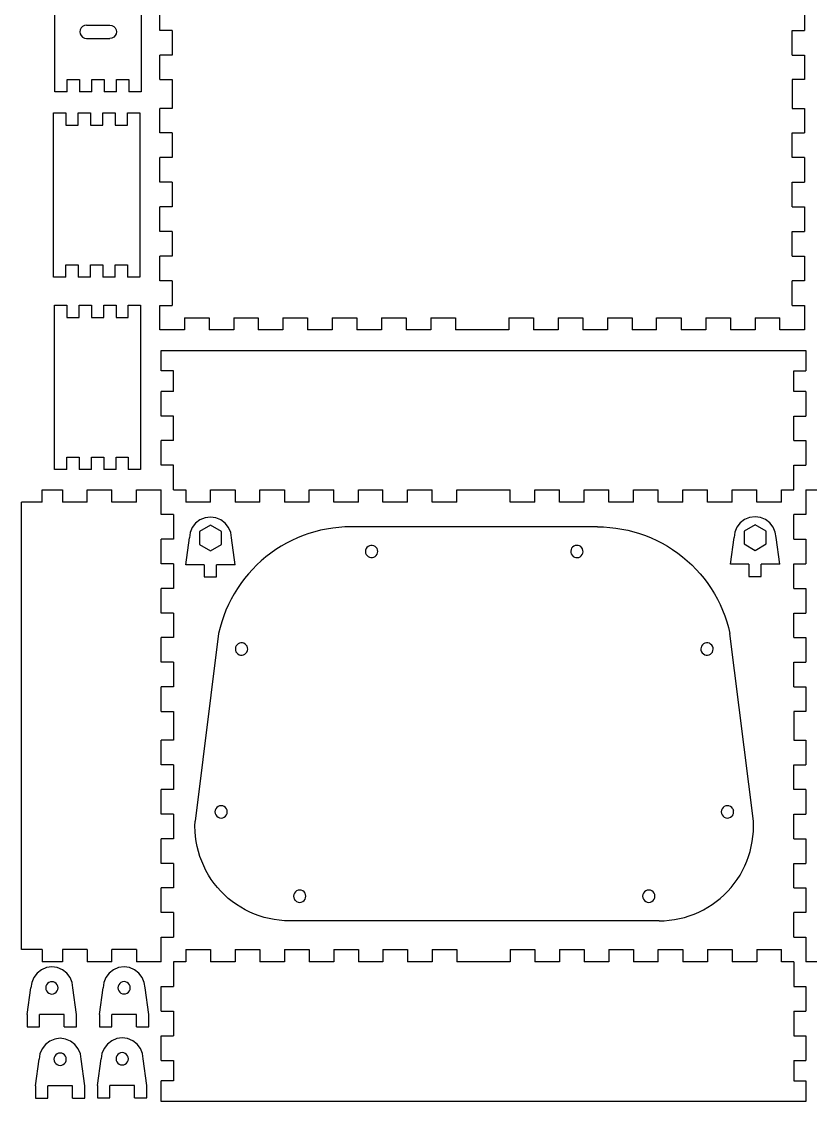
# Model space of a CAD drawing. Extents: x -205 to 205, y -255 to 210.
# Drawn here: x -205.3 to -13.2, y -254 to 9.1 of the extents above; entities that cross this region are included whole.
import ezdxf

# ---------------------------------------------------------------- set-up
doc = ezdxf.new("R2010")
doc.units = 0
doc.layers.get('0').update_dxf_attribs({"linetype": 'CONTINUOUS'})

msp = doc.modelspace()

# ---------------------------------------------------------------- linework, layer by layer
for p, q in [((-197.22, -7.98), (-197.22, 32.02)), ((-176.22, 32.02), (-176.22, -7.98)), ((-171.67, 6.96), (-171.67, 12.96)), ((-14.67, 12.96), (-14.67, 6.96)), ((-190.46, 7.92), (-190.82, 7.56)), ((-190.02, 8.14), (-190.46, 7.92)), ((-189.52, 8.22), (-190.02, 8.14)), ((-189.52, 8.22), (-183.82, 8.22)), ((-183.82, 8.22), (-183.33, 8.14)), ((-183.33, 8.14), (-182.88, 7.92)), ((-182.88, 7.92), (-182.53, 7.56)), ((-191.04, 7.12), (-191.12, 6.62)), ((-191.12, 6.62), (-191.04, 6.13)), ((-190.82, 7.56), (-191.04, 7.12)), ((-191.04, 6.13), (-190.82, 5.68)), ((-190.82, 5.68), (-190.46, 5.33)), ((-190.46, 5.33), (-190.02, 5.1)), ((-182.88, 5.33), (-183.33, 5.1)), ((-182.53, 5.68), (-182.88, 5.33)), ((-182.53, 7.56), (-182.3, 7.12)), ((-182.3, 6.13), (-182.53, 5.68)), ((-182.3, 7.12), (-182.22, 6.62)), ((-182.22, 6.62), (-182.3, 6.13)), ((-168.67, 6.96), (-171.67, 6.96)), ((-168.67, 6.96), (-168.67, 0.96)), ((-17.67, 6.96), (-14.67, 6.96)), ((-17.67, 0.96), (-17.67, 6.96)), ((-190.02, 5.1), (-189.52, 5.02)), ((-189.52, 5.02), (-183.82, 5.02)), ((-183.33, 5.1), (-183.82, 5.02)), ((-171.67, -5.04), (-171.67, 0.96)), ((-168.67, 0.96), (-171.67, 0.96)), ((-17.67, 0.96), (-14.67, 0.96)), ((-14.67, 0.96), (-14.67, -5.04)), ((-194.22, -4.98), (-191.22, -4.98)), ((-194.22, -7.98), (-194.22, -4.98)), ((-191.22, -4.98), (-191.22, -7.98)), ((-188.22, -4.98), (-185.22, -4.98)), ((-188.22, -7.98), (-188.22, -4.98)), ((-185.22, -4.98), (-185.22, -7.98)), ((-182.22, -4.98), (-179.22, -4.98)), ((-182.22, -7.98), (-182.22, -4.98)), ((-179.22, -4.98), (-179.22, -7.98)), ((-171.67, -5.04), (-168.67, -5.04)), ((-168.67, -5.04), (-168.67, -12.04)), ((-14.67, -5.04), (-17.67, -5.04)), ((-17.67, -5.04), (-17.67, -12.04)), ((-194.22, -7.98), (-197.22, -7.98)), ((-188.22, -7.98), (-191.22, -7.98)), ((-182.22, -7.98), (-185.22, -7.98)), ((-176.22, -7.98), (-179.22, -7.98)), ((-197.52, -53.15), (-197.52, -13.15)), ((-197.52, -13.15), (-194.52, -13.15)), ((-194.52, -13.15), (-194.52, -16.15)), ((-191.52, -13.15), (-188.52, -13.15)), ((-191.52, -16.15), (-191.52, -13.15)), ((-188.52, -13.15), (-188.52, -16.15)), ((-185.52, -13.15), (-182.52, -13.15)), ((-185.52, -16.15), (-185.52, -13.15)), ((-182.52, -13.15), (-182.52, -16.15)), ((-179.52, -16.15), (-179.52, -13.15)), ((-179.52, -13.15), (-176.52, -13.15)), ((-176.52, -13.15), (-176.52, -53.15)), ((-168.67, -12.04), (-171.67, -12.04)), ((-171.67, -18.04), (-171.67, -12.04)), ((-17.67, -12.04), (-14.67, -12.04)), ((-14.67, -12.04), (-14.67, -18.04)), ((-194.52, -16.15), (-191.52, -16.15)), ((-188.52, -16.15), (-185.52, -16.15)), ((-182.52, -16.15), (-179.52, -16.15)), ((-168.67, -18.04), (-171.67, -18.04)), ((-168.67, -18.04), (-168.67, -24.04)), ((-17.67, -24.04), (-17.67, -18.04)), ((-17.67, -18.04), (-14.67, -18.04)), ((-171.67, -30.04), (-171.67, -24.04)), ((-168.67, -24.04), (-171.67, -24.04)), ((-14.67, -24.04), (-17.67, -24.04)), ((-14.67, -24.04), (-14.67, -30.04)), ((-168.67, -30.04), (-171.67, -30.04)), ((-168.67, -30.04), (-168.67, -36.04)), ((-17.67, -30.04), (-14.67, -30.04)), ((-17.67, -36.04), (-17.67, -30.04)), ((-168.67, -36.04), (-171.67, -36.04)), ((-171.67, -42.04), (-171.67, -36.04)), ((-17.67, -36.04), (-14.67, -36.04)), ((-14.67, -36.04), (-14.67, -42.04)), ((-168.67, -42.04), (-171.67, -42.04)), ((-168.67, -42.04), (-168.67, -48.04)), ((-17.67, -48.04), (-17.67, -42.04)), ((-17.67, -42.04), (-14.67, -42.04)), ((-171.67, -54.04), (-171.67, -48.04)), ((-168.67, -48.04), (-171.67, -48.04)), ((-17.67, -48.04), (-14.67, -48.04)), ((-14.67, -48.04), (-14.67, -54.04)), ((-194.52, -53.15), (-194.52, -50.15)), ((-194.52, -50.15), (-191.52, -50.15)), ((-191.52, -50.15), (-191.52, -53.15)), ((-188.52, -53.15), (-188.52, -50.15)), ((-188.52, -50.15), (-185.52, -50.15)), ((-185.52, -50.15), (-185.52, -53.15)), ((-182.52, -50.15), (-179.52, -50.15)), ((-182.52, -53.15), (-182.52, -50.15)), ((-179.52, -50.15), (-179.52, -53.15)), ((-194.52, -53.15), (-197.52, -53.15)), ((-188.52, -53.15), (-191.52, -53.15)), ((-182.52, -53.15), (-185.52, -53.15)), ((-176.52, -53.15), (-179.52, -53.15)), ((-168.67, -54.04), (-171.67, -54.04)), ((-168.67, -54.04), (-168.67, -60.04)), ((-14.67, -54.04), (-17.67, -54.04)), ((-17.67, -60.04), (-17.67, -54.04)), ((-197.32, -100), (-197.32, -60)), ((-197.32, -60), (-194.32, -60)), ((-194.32, -60), (-194.32, -63)), ((-191.32, -60), (-188.32, -60)), ((-191.32, -63), (-191.32, -60)), ((-188.32, -60), (-188.32, -63)), ((-185.32, -60), (-182.32, -60)), ((-185.32, -63), (-185.32, -60)), ((-182.32, -60), (-182.32, -63)), ((-179.32, -63), (-179.32, -60)), ((-179.32, -60), (-176.32, -60)), ((-176.32, -60), (-176.32, -100)), ((-171.67, -60.04), (-168.67, -60.04)), ((-171.67, -66.04), (-171.67, -60.04)), ((-17.67, -60.04), (-14.67, -60.04)), ((-14.67, -60.04), (-14.67, -66.04)), ((-194.32, -63), (-191.32, -63)), ((-188.32, -63), (-185.32, -63)), ((-182.32, -63), (-179.32, -63)), ((-165.67, -63.04), (-165.67, -66.04)), ((-165.67, -63.04), (-159.67, -63.04)), ((-159.67, -63.04), (-159.67, -66.04)), ((-153.67, -63.04), (-153.67, -66.04)), ((-153.67, -63.04), (-147.67, -63.04)), ((-147.67, -63.04), (-147.67, -66.04)), ((-141.67, -63.04), (-141.67, -66.04)), ((-141.67, -63.04), (-135.67, -63.04)), ((-135.67, -63.04), (-135.67, -66.04)), ((-129.67, -63.04), (-123.67, -63.04)), ((-129.67, -63.04), (-129.67, -66.04)), ((-123.67, -63.04), (-123.67, -66.04)), ((-117.67, -63.04), (-117.67, -66.04)), ((-117.67, -63.04), (-111.67, -63.04)), ((-111.67, -63.04), (-111.67, -66.04)), ((-105.67, -63.04), (-105.67, -66.04)), ((-105.67, -63.04), (-99.67, -63.04)), ((-99.67, -63.04), (-99.67, -66.04)), ((-86.67, -63.04), (-80.67, -63.04)), ((-86.67, -63.04), (-86.67, -66.04)), ((-80.67, -63.04), (-80.67, -66.04)), ((-74.67, -63.04), (-68.67, -63.04)), ((-74.67, -63.04), (-74.67, -66.04)), ((-68.67, -63.04), (-68.67, -66.04)), ((-62.67, -63.04), (-56.67, -63.04)), ((-62.67, -63.04), (-62.67, -66.04)), ((-56.67, -63.04), (-56.67, -66.04)), ((-50.67, -66.04), (-50.67, -63.04)), ((-50.67, -63.04), (-44.67, -63.04)), ((-44.67, -63.04), (-44.67, -66.04)), ((-38.67, -63.04), (-38.67, -66.04)), ((-38.67, -63.04), (-32.67, -63.04)), ((-32.67, -63.04), (-32.67, -66.04)), ((-26.67, -63.04), (-20.67, -63.04)), ((-26.67, -63.04), (-26.67, -66.04)), ((-20.67, -66.04), (-20.67, -63.04)), ((-165.67, -66.04), (-171.67, -66.04)), ((-153.67, -66.04), (-159.67, -66.04)), ((-141.67, -66.04), (-147.67, -66.04)), ((-129.67, -66.04), (-135.67, -66.04)), ((-117.67, -66.04), (-123.67, -66.04)), ((-105.67, -66.04), (-111.67, -66.04)), ((-86.67, -66.04), (-99.67, -66.04)), ((-74.67, -66.04), (-80.67, -66.04)), ((-62.67, -66.04), (-68.67, -66.04)), ((-50.67, -66.04), (-56.67, -66.04)), ((-38.67, -66.04), (-44.67, -66.04)), ((-26.67, -66.04), (-32.67, -66.04)), ((-14.67, -66.04), (-20.67, -66.04)), ((-171.31, -76), (-171.31, -71)), ((-171.31, -71), (-14.31, -71)), ((-14.31, -71), (-14.31, -76)), ((-168.31, -76), (-171.31, -76)), ((-168.31, -81), (-168.31, -76)), ((-17.31, -76), (-14.31, -76)), ((-17.31, -81), (-17.31, -76)), ((-171.31, -87), (-171.31, -81)), ((-168.31, -81), (-171.31, -81)), ((-14.31, -81), (-17.31, -81)), ((-14.31, -81), (-14.31, -87)), ((-168.31, -87), (-171.31, -87)), ((-168.31, -93), (-168.31, -87)), ((-17.31, -87), (-14.31, -87)), ((-17.31, -93), (-17.31, -87)), ((-171.31, -99), (-171.31, -93)), ((-168.31, -93), (-171.31, -93)), ((-17.31, -93), (-14.31, -93)), ((-14.31, -93), (-14.31, -99)), ((-194.32, -100), (-194.32, -97)), ((-194.32, -97), (-191.32, -97)), ((-191.32, -97), (-191.32, -100)), ((-188.32, -100), (-188.32, -97)), ((-188.32, -97), (-185.32, -97)), ((-185.32, -97), (-185.32, -100)), ((-182.32, -97), (-179.32, -97)), ((-182.32, -100), (-182.32, -97)), ((-179.32, -97), (-179.32, -100)), ((-168.31, -99), (-171.31, -99)), ((-168.31, -105), (-168.31, -99)), ((-17.31, -99), (-14.31, -99)), ((-17.31, -105), (-17.31, -99)), ((-194.32, -100), (-197.32, -100)), ((-188.32, -100), (-191.32, -100)), ((-182.32, -100), (-185.32, -100)), ((-176.32, -100), (-179.32, -100)), ((-200.31, -105), (-195.31, -105)), ((-200.31, -108), (-200.31, -105)), ((-195.31, -105), (-195.31, -108)), ((-189.31, -105), (-183.31, -105)), ((-189.31, -108), (-189.31, -105)), ((-183.31, -108), (-183.31, -105)), ((-177.31, -108), (-177.31, -105)), ((-177.31, -105), (-171.31, -105)), ((-171.31, -111), (-171.31, -105)), ((-168.31, -105), (-165.31, -105)), ((-165.31, -105), (-165.31, -108)), ((-159.31, -105), (-153.31, -105)), ((-159.31, -108), (-159.31, -105)), ((-153.31, -105), (-153.31, -108)), ((-147.31, -105), (-141.31, -105)), ((-147.31, -108), (-147.31, -105)), ((-141.31, -105), (-141.31, -108)), ((-135.31, -105), (-129.31, -105)), ((-135.31, -108), (-135.31, -105)), ((-129.31, -108), (-129.31, -105)), ((-123.31, -108), (-123.31, -105)), ((-123.31, -105), (-117.31, -105)), ((-117.31, -108), (-117.31, -105)), ((-111.31, -108), (-111.31, -105)), ((-111.31, -105), (-105.31, -105)), ((-105.31, -108), (-105.31, -105)), ((-99.31, -105), (-86.31, -105)), ((-99.31, -108), (-99.31, -105)), ((-86.31, -108), (-86.31, -105)), ((-80.31, -108), (-80.31, -105)), ((-80.31, -105), (-74.31, -105)), ((-74.31, -108), (-74.31, -105)), ((-68.31, -105), (-62.31, -105)), ((-68.31, -108), (-68.31, -105)), ((-62.31, -108), (-62.31, -105)), ((-56.31, -108), (-56.31, -105)), ((-56.31, -105), (-50.31, -105)), ((-50.31, -108), (-50.31, -105)), ((-44.31, -105), (-38.31, -105)), ((-44.31, -108), (-44.31, -105)), ((-38.31, -108), (-38.31, -105)), ((-32.31, -105), (-26.31, -105)), ((-32.31, -108), (-32.31, -105)), ((-26.31, -108), (-26.31, -105)), ((-20.31, -105), (-17.31, -105)), ((-20.31, -108), (-20.31, -105)), ((-14.31, -105), (-14.31, -111)), ((-14.31, -105), (-8.31, -105)), ((-200.31, -108), (-205.31, -108)), ((-205.31, -217), (-205.31, -108)), ((-189.31, -108), (-195.31, -108)), ((-177.31, -108), (-183.31, -108)), ((-159.31, -108), (-165.31, -108)), ((-147.31, -108), (-153.31, -108)), ((-135.31, -108), (-141.31, -108)), ((-123.31, -108), (-129.31, -108)), ((-111.31, -108), (-117.31, -108)), ((-99.31, -108), (-105.31, -108)), ((-80.31, -108), (-86.31, -108)), ((-68.31, -108), (-74.31, -108)), ((-56.31, -108), (-62.31, -108)), ((-44.31, -108), (-50.31, -108)), ((-32.31, -108), (-38.31, -108)), ((-20.31, -108), (-26.31, -108)), ((-168.31, -111), (-171.31, -111)), ((-168.31, -111), (-168.31, -117)), ((-162.93, -113.11), (-163.74, -114.17)), ((-161.88, -112.3), (-162.93, -113.11)), ((-160.65, -111.79), (-161.88, -112.3)), ((-159.33, -111.62), (-160.65, -111.79)), ((-158.01, -111.79), (-159.33, -111.62)), ((-156.78, -112.3), (-158.01, -111.79)), ((-155.72, -113.11), (-156.78, -112.3)), ((-154.91, -114.17), (-155.72, -113.11)), ((-30.32, -113.02), (-31.13, -114.08)), ((-29.26, -112.21), (-30.32, -113.02)), ((-28.03, -111.7), (-29.26, -112.21)), ((-26.71, -111.53), (-28.03, -111.7)), ((-25.39, -111.7), (-26.71, -111.53)), ((-24.16, -112.21), (-25.39, -111.7)), ((-23.11, -113.02), (-24.16, -112.21)), ((-22.3, -114.08), (-23.11, -113.02)), ((-17.31, -117), (-17.31, -111)), ((-14.31, -111), (-17.31, -111)), ((-164.25, -115.4), (-164.43, -116.72)), ((-163.74, -114.17), (-164.25, -115.4)), ((-159.33, -113.62), (-162.01, -115.17)), ((-162.01, -115.17), (-162.01, -118.27)), ((-156.64, -115.17), (-159.33, -113.62)), ((-156.64, -118.27), (-156.64, -115.17)), ((-154.4, -115.4), (-154.91, -114.17)), ((-154.23, -116.72), (-154.4, -115.4)), ((-135.36, -115.65), (-136.77, -116.15)), ((-133.94, -115.22), (-135.36, -115.65)), ((-132.49, -114.85), (-133.94, -115.22)), ((-131.03, -114.55), (-132.49, -114.85)), ((-129.55, -114.31), (-131.03, -114.55)), ((-128.07, -114.14), (-129.55, -114.31)), ((-126.58, -114.04), (-128.07, -114.14)), ((-125.09, -114.01), (-126.58, -114.04)), ((-65.09, -114.01), (-125.09, -114.01)), ((-65.09, -114.01), (-63.59, -114.04)), ((-63.59, -114.04), (-62.1, -114.14)), ((-62.1, -114.14), (-60.62, -114.31)), ((-60.62, -114.31), (-59.15, -114.55)), ((-59.15, -114.55), (-57.68, -114.85)), ((-57.68, -114.85), (-56.24, -115.22)), ((-56.24, -115.22), (-54.81, -115.65)), ((-54.81, -115.65), (-53.4, -116.15)), ((-31.64, -115.31), (-31.81, -116.63)), ((-31.13, -114.08), (-31.64, -115.31)), ((-26.71, -113.53), (-29.4, -115.08)), ((-29.4, -115.08), (-29.4, -118.18)), ((-24.03, -115.08), (-26.71, -113.53)), ((-24.03, -118.18), (-24.03, -115.08)), ((-21.79, -115.31), (-22.3, -114.08)), ((-21.61, -116.63), (-21.79, -115.31)), ((-171.31, -123), (-171.31, -117)), ((-168.31, -117), (-171.31, -117)), ((-165.33, -123.22), (-164.43, -116.72)), ((-162.01, -118.27), (-159.33, -119.82)), ((-159.33, -119.82), (-156.64, -118.27)), ((-153.33, -123.22), (-154.23, -116.72)), ((-140.84, -118.01), (-142.14, -118.75)), ((-139.51, -117.33), (-140.84, -118.01)), ((-138.16, -116.71), (-139.51, -117.33)), ((-136.77, -116.15), (-138.16, -116.71)), ((-53.4, -116.15), (-52.02, -116.71)), ((-52.02, -116.71), (-50.66, -117.33)), ((-50.66, -117.33), (-49.33, -118.01)), ((-49.33, -118.01), (-48.04, -118.75)), ((-32.71, -123.13), (-31.81, -116.63)), ((-29.4, -118.18), (-26.71, -119.73)), ((-26.71, -119.73), (-24.03, -118.18)), ((-20.71, -123.13), (-21.61, -116.63)), ((-17.31, -117), (-14.31, -117)), ((-14.31, -117), (-14.31, -123)), ((-144.62, -120.41), (-145.8, -121.32)), ((-143.4, -119.55), (-144.62, -120.41)), ((-142.14, -118.75), (-143.4, -119.55)), ((-121.55, -119.66), (-121.59, -120.02)), ((-121.59, -120.02), (-121.54, -120.38)), ((-121.42, -119.32), (-121.55, -119.66)), ((-121.54, -120.38), (-121.41, -120.72)), ((-121.22, -119.02), (-121.42, -119.32)), ((-121.41, -120.72), (-121.2, -121.01)), ((-120.95, -118.78), (-121.22, -119.02)), ((-121.2, -121.01), (-120.93, -121.25)), ((-120.63, -118.61), (-120.95, -118.78)), ((-120.28, -118.52), (-120.63, -118.61)), ((-119.92, -118.52), (-120.28, -118.52)), ((-119.57, -118.6), (-119.92, -118.52)), ((-119.25, -118.77), (-119.57, -118.6)), ((-118.97, -119), (-119.25, -118.77)), ((-119.22, -121.23), (-118.95, -120.99)), ((-118.76, -119.3), (-118.97, -119)), ((-118.95, -120.99), (-118.75, -120.69)), ((-118.63, -119.64), (-118.76, -119.3)), ((-118.75, -120.69), (-118.63, -120.35)), ((-118.59, -119.99), (-118.63, -119.64)), ((-118.63, -120.35), (-118.59, -119.99)), ((-71.52, -119.56), (-71.58, -119.92)), ((-71.58, -119.92), (-71.56, -120.28)), ((-71.56, -120.28), (-71.45, -120.62)), ((-71.37, -119.23), (-71.52, -119.56)), ((-71.45, -120.62), (-71.27, -120.93)), ((-71.15, -118.95), (-71.37, -119.23)), ((-71.27, -120.93), (-71.01, -121.19)), ((-70.86, -118.72), (-71.15, -118.95)), ((-70.53, -118.58), (-70.86, -118.72)), ((-70.18, -118.51), (-70.53, -118.58)), ((-69.82, -118.53), (-70.18, -118.51)), ((-69.47, -118.64), (-69.82, -118.53)), ((-69.16, -118.83), (-69.47, -118.64)), ((-68.91, -119.08), (-69.16, -118.83)), ((-69.03, -121.07), (-68.8, -120.78)), ((-68.72, -119.39), (-68.91, -119.08)), ((-68.8, -120.78), (-68.65, -120.45)), ((-68.61, -119.74), (-68.72, -119.39)), ((-68.65, -120.45), (-68.59, -120.1)), ((-68.59, -120.1), (-68.61, -119.74)), ((-48.04, -118.75), (-46.78, -119.55)), ((-46.78, -119.55), (-45.55, -120.41)), ((-45.55, -120.41), (-44.37, -121.32)), ((-168.31, -123), (-171.31, -123)), ((-168.31, -123), (-168.31, -129)), ((-160.83, -123.22), (-165.33, -123.22)), ((-160.83, -123.22), (-160.83, -126.22)), ((-157.83, -126.22), (-157.83, -123.22)), ((-153.33, -123.22), (-157.83, -123.22)), ((-148.04, -123.3), (-149.09, -124.36)), ((-146.94, -122.28), (-148.04, -123.3)), ((-145.8, -121.32), (-146.94, -122.28)), ((-120.93, -121.25), (-120.6, -121.42)), ((-120.6, -121.42), (-120.25, -121.5)), ((-120.25, -121.5), (-119.89, -121.5)), ((-119.89, -121.5), (-119.54, -121.41)), ((-119.54, -121.41), (-119.22, -121.23)), ((-71.01, -121.19), (-70.7, -121.38)), ((-70.7, -121.38), (-70.36, -121.48)), ((-70.36, -121.48), (-70, -121.51)), ((-70, -121.51), (-69.64, -121.44)), ((-69.64, -121.44), (-69.31, -121.29)), ((-69.31, -121.29), (-69.03, -121.07)), ((-44.37, -121.32), (-43.23, -122.28)), ((-43.23, -122.28), (-42.13, -123.3)), ((-42.13, -123.3), (-41.08, -124.36)), ((-28.21, -123.13), (-32.71, -123.13)), ((-28.21, -123.13), (-28.21, -126.13)), ((-25.21, -126.13), (-25.21, -123.13)), ((-20.71, -123.13), (-25.21, -123.13)), ((-17.31, -129), (-17.31, -123)), ((-17.31, -123), (-14.31, -123)), ((-160.83, -126.22), (-157.83, -126.22)), ((-150.09, -125.47), (-151.04, -126.62)), ((-149.09, -124.36), (-150.09, -125.47)), ((-41.08, -124.36), (-40.08, -125.47)), ((-40.08, -125.47), (-39.14, -126.62)), ((-28.21, -126.13), (-25.21, -126.13)), ((-151.93, -127.82), (-152.77, -129.05)), ((-151.04, -126.62), (-151.93, -127.82)), ((-39.14, -126.62), (-38.24, -127.82)), ((-38.24, -127.82), (-37.4, -129.05)), ((-168.31, -129), (-171.31, -129)), ((-171.31, -135), (-171.31, -129)), ((-153.56, -130.32), (-154.28, -131.63)), ((-152.77, -129.05), (-153.56, -130.32)), ((-37.4, -129.05), (-36.62, -130.32)), ((-36.62, -130.32), (-35.89, -131.63)), ((-17.31, -129), (-14.31, -129)), ((-14.31, -129), (-14.31, -135)), ((-154.95, -132.96), (-155.55, -134.33)), ((-154.28, -131.63), (-154.95, -132.96)), ((-35.89, -131.63), (-35.22, -132.96)), ((-35.22, -132.96), (-34.62, -134.33)), ((-168.31, -135), (-171.31, -135)), ((-168.31, -135), (-168.31, -141)), ((-156.09, -135.72), (-156.57, -137.13)), ((-155.55, -134.33), (-156.09, -135.72)), ((-34.62, -134.33), (-34.08, -135.72)), ((-34.08, -135.72), (-33.6, -137.13)), ((-17.31, -141), (-17.31, -135)), ((-17.31, -135), (-14.31, -135)), ((-156.99, -138.57), (-157.34, -140.02)), ((-156.57, -137.13), (-156.99, -138.57)), ((-33.6, -137.13), (-33.18, -138.57)), ((-33.18, -138.57), (-32.83, -140.02)), ((-168.31, -141), (-171.31, -141)), ((-171.31, -147), (-171.31, -141)), ((-157.34, -140.02), (-163.05, -185.72)), ((-27.12, -185.72), (-32.83, -140.02)), ((-17.31, -141), (-14.31, -141)), ((-14.31, -141), (-14.31, -147)), ((-153.2, -143.36), (-153.26, -143.72)), ((-153.26, -143.72), (-153.23, -144.08)), ((-153.23, -144.08), (-153.11, -144.42)), ((-153.06, -143.03), (-153.2, -143.36)), ((-153.11, -144.42), (-152.91, -144.72)), ((-152.85, -142.74), (-153.06, -143.03)), ((-152.57, -142.51), (-152.85, -142.74)), ((-152.24, -142.35), (-152.57, -142.51)), ((-151.89, -142.27), (-152.24, -142.35)), ((-151.53, -142.28), (-151.89, -142.27)), ((-151.18, -142.38), (-151.53, -142.28)), ((-150.87, -142.56), (-151.18, -142.38)), ((-150.6, -142.81), (-150.87, -142.56)), ((-150.67, -144.8), (-150.45, -144.51)), ((-150.41, -143.11), (-150.6, -142.81)), ((-150.45, -144.51), (-150.32, -144.17)), ((-150.29, -143.46), (-150.41, -143.11)), ((-150.32, -144.17), (-150.26, -143.82)), ((-150.26, -143.82), (-150.29, -143.46)), ((-39.86, -143.37), (-39.91, -143.73)), ((-39.91, -143.73), (-39.88, -144.09)), ((-39.88, -144.09), (-39.76, -144.43)), ((-39.72, -143.04), (-39.86, -143.37)), ((-39.76, -144.43), (-39.56, -144.73)), ((-39.51, -142.74), (-39.72, -143.04)), ((-39.23, -142.51), (-39.51, -142.74)), ((-38.91, -142.35), (-39.23, -142.51)), ((-38.55, -142.27), (-38.91, -142.35)), ((-38.19, -142.28), (-38.55, -142.27)), ((-37.84, -142.38), (-38.19, -142.28)), ((-37.54, -142.57), (-37.84, -142.38)), ((-37.26, -142.8), (-37.54, -142.57)), ((-37.32, -144.79), (-37.1, -144.5)), ((-37.07, -143.11), (-37.26, -142.8)), ((-37.1, -144.5), (-36.97, -144.16)), ((-36.95, -143.45), (-37.07, -143.11)), ((-36.97, -144.16), (-36.91, -143.81)), ((-36.91, -143.81), (-36.95, -143.45)), ((-168.31, -147), (-171.31, -147)), ((-168.31, -147), (-168.31, -153)), ((-152.91, -144.72), (-152.65, -144.97)), ((-152.65, -144.97), (-152.34, -145.15)), ((-152.34, -145.15), (-151.99, -145.25)), ((-151.99, -145.25), (-151.63, -145.26)), ((-151.63, -145.26), (-151.27, -145.19)), ((-151.27, -145.19), (-150.95, -145.03)), ((-150.95, -145.03), (-150.67, -144.8)), ((-39.56, -144.73), (-39.3, -144.98)), ((-39.3, -144.98), (-38.98, -145.16)), ((-38.98, -145.16), (-38.63, -145.25)), ((-38.63, -145.25), (-38.27, -145.26)), ((-38.27, -145.26), (-37.92, -145.18)), ((-37.92, -145.18), (-37.59, -145.02)), ((-37.59, -145.02), (-37.32, -144.79)), ((-17.31, -153), (-17.31, -147)), ((-17.31, -147), (-14.31, -147)), ((-171.31, -159), (-171.31, -153)), ((-168.31, -153), (-171.31, -153)), ((-17.31, -153), (-14.31, -153)), ((-14.31, -153), (-14.31, -159)), ((-171.31, -159), (-168.31, -159)), ((-168.31, -159), (-168.31, -166)), ((-17.31, -159), (-17.31, -166)), ((-14.31, -159), (-17.31, -159)), ((-168.31, -166), (-171.31, -166)), ((-171.31, -172), (-171.31, -166)), ((-17.31, -166), (-14.31, -166)), ((-14.31, -166), (-14.31, -172)), ((-168.31, -172), (-171.31, -172)), ((-168.31, -172), (-168.31, -178)), ((-17.31, -178), (-17.31, -172)), ((-17.31, -172), (-14.31, -172)), ((-168.31, -178), (-171.31, -178)), ((-171.31, -184), (-171.31, -178)), ((-14.31, -178), (-17.31, -178)), ((-14.31, -178), (-14.31, -184)), ((-168.31, -184), (-171.31, -184)), ((-168.31, -184), (-168.31, -190)), ((-158.17, -183.07), (-158.22, -183.46)), ((-158.22, -183.46), (-158.17, -183.85)), ((-158.02, -182.71), (-158.17, -183.07)), ((-158.17, -183.85), (-158.02, -184.21)), ((-157.78, -182.4), (-158.02, -182.71)), ((-157.47, -182.16), (-157.78, -182.4)), ((-157.11, -182.01), (-157.47, -182.16)), ((-156.72, -181.96), (-157.11, -182.01)), ((-156.33, -182.01), (-156.72, -181.96)), ((-155.97, -182.16), (-156.33, -182.01)), ((-155.66, -182.4), (-155.97, -182.16)), ((-155.42, -182.71), (-155.66, -182.4)), ((-155.27, -183.07), (-155.42, -182.71)), ((-155.42, -184.21), (-155.27, -183.85)), ((-155.22, -183.46), (-155.27, -183.07)), ((-155.27, -183.85), (-155.22, -183.46)), ((-34.9, -183.07), (-34.95, -183.46)), ((-34.95, -183.46), (-34.9, -183.85)), ((-34.75, -182.71), (-34.9, -183.07)), ((-34.9, -183.85), (-34.75, -184.21)), ((-34.51, -182.4), (-34.75, -182.71)), ((-34.2, -182.16), (-34.51, -182.4)), ((-33.84, -182.01), (-34.2, -182.16)), ((-33.45, -181.96), (-33.84, -182.01)), ((-33.06, -182.01), (-33.45, -181.96)), ((-32.7, -182.16), (-33.06, -182.01)), ((-32.39, -182.4), (-32.7, -182.16)), ((-32.15, -182.71), (-32.39, -182.4)), ((-32.15, -182.71), (-32, -183.07)), ((-32.15, -184.21), (-32, -183.85)), ((-31.95, -183.46), (-32, -183.07)), ((-32, -183.85), (-31.95, -183.46)), ((-17.31, -184), (-14.31, -184)), ((-17.31, -190), (-17.31, -184)), ((-163.09, -186.97), (-163.05, -185.72)), ((-158.02, -184.21), (-157.78, -184.52)), ((-157.78, -184.52), (-157.47, -184.76)), ((-157.47, -184.76), (-157.11, -184.91)), ((-157.11, -184.91), (-156.72, -184.96)), ((-156.72, -184.96), (-156.33, -184.91)), ((-156.33, -184.91), (-155.97, -184.76)), ((-155.97, -184.76), (-155.66, -184.52)), ((-155.66, -184.52), (-155.42, -184.21)), ((-34.75, -184.21), (-34.51, -184.52)), ((-34.51, -184.52), (-34.2, -184.76)), ((-34.2, -184.76), (-33.84, -184.91)), ((-33.84, -184.91), (-33.45, -184.96)), ((-33.45, -184.96), (-33.06, -184.91)), ((-33.06, -184.91), (-32.7, -184.76)), ((-32.7, -184.76), (-32.39, -184.52)), ((-32.15, -184.21), (-32.39, -184.52)), ((-27.09, -186.97), (-27.12, -185.72)), ((-163.05, -188.21), (-163.09, -186.97)), ((-162.96, -189.46), (-163.05, -188.21)), ((-27.22, -189.46), (-27.12, -188.21)), ((-27.12, -188.21), (-27.09, -186.97)), ((-168.31, -190), (-171.31, -190)), ((-171.31, -196), (-171.31, -190)), ((-162.79, -190.69), (-162.96, -189.46)), ((-162.56, -191.92), (-162.79, -190.69)), ((-162.26, -193.13), (-162.56, -191.92)), ((-27.91, -193.13), (-27.62, -191.92)), ((-27.62, -191.92), (-27.38, -190.69)), ((-27.38, -190.69), (-27.22, -189.46)), ((-17.31, -190), (-14.31, -190)), ((-14.31, -190), (-14.31, -196)), ((-161.89, -194.32), (-162.26, -193.13)), ((-161.46, -195.49), (-161.89, -194.32)), ((-28.71, -195.49), (-28.28, -194.32)), ((-28.28, -194.32), (-27.91, -193.13)), ((-168.31, -196), (-171.31, -196)), ((-168.31, -196), (-168.31, -202)), ((-160.97, -196.64), (-161.46, -195.49)), ((-160.42, -197.76), (-160.97, -196.64)), ((-29.75, -197.76), (-29.2, -196.64)), ((-29.2, -196.64), (-28.71, -195.49)), ((-17.31, -196), (-14.31, -196)), ((-17.31, -202), (-17.31, -196)), ((-159.81, -198.84), (-160.42, -197.76)), ((-159.14, -199.89), (-159.81, -198.84)), ((-158.41, -200.91), (-159.14, -199.89)), ((-31.76, -200.91), (-31.03, -199.89)), ((-31.03, -199.89), (-30.36, -198.84)), ((-30.36, -198.84), (-29.75, -197.76)), ((-168.31, -202), (-171.31, -202)), ((-171.31, -208), (-171.31, -202)), ((-157.63, -201.88), (-158.41, -200.91)), ((-156.8, -202.81), (-157.63, -201.88)), ((-137.97, -202.56), (-138.34, -202.71)), ((-137.59, -202.51), (-137.97, -202.56)), ((-137.2, -202.56), (-137.59, -202.51)), ((-136.84, -202.71), (-137.2, -202.56)), ((-52.97, -202.56), (-53.34, -202.71)), ((-52.59, -202.51), (-52.97, -202.56)), ((-52.2, -202.56), (-52.59, -202.51)), ((-51.84, -202.71), (-52.2, -202.56)), ((-33.37, -202.81), (-32.54, -201.88)), ((-32.54, -201.88), (-31.76, -200.91)), ((-17.31, -202), (-14.31, -202)), ((-14.31, -202), (-14.31, -208)), ((-155.92, -203.69), (-156.8, -202.81)), ((-154.99, -204.53), (-155.92, -203.69)), ((-154.02, -205.31), (-154.99, -204.53)), ((-139.03, -203.62), (-139.09, -204.01)), ((-139.09, -204.01), (-139.03, -204.4)), ((-138.89, -203.26), (-139.03, -203.62)), ((-139.03, -204.4), (-138.89, -204.76)), ((-138.65, -202.95), (-138.89, -203.26)), ((-138.65, -205.07), (-138.89, -204.76)), ((-138.34, -202.71), (-138.65, -202.95)), ((-138.65, -205.07), (-138.34, -205.31)), ((-136.53, -202.95), (-136.84, -202.71)), ((-136.84, -205.31), (-136.53, -205.07)), ((-136.29, -203.26), (-136.53, -202.95)), ((-136.53, -205.07), (-136.29, -204.76)), ((-136.14, -203.62), (-136.29, -203.26)), ((-136.29, -204.76), (-136.14, -204.4)), ((-136.09, -204.01), (-136.14, -203.62)), ((-136.14, -204.4), (-136.09, -204.01)), ((-54.03, -203.62), (-54.09, -204.01)), ((-54.09, -204.01), (-54.03, -204.4)), ((-53.89, -203.26), (-54.03, -203.62)), ((-54.03, -204.4), (-53.89, -204.76)), ((-53.65, -202.95), (-53.89, -203.26)), ((-53.89, -204.76), (-53.65, -205.07)), ((-53.34, -202.71), (-53.65, -202.95)), ((-53.65, -205.07), (-53.34, -205.31)), ((-51.53, -202.95), (-51.84, -202.71)), ((-51.84, -205.31), (-51.53, -205.07)), ((-51.29, -203.26), (-51.53, -202.95)), ((-51.53, -205.07), (-51.29, -204.76)), ((-51.14, -203.62), (-51.29, -203.26)), ((-51.29, -204.76), (-51.14, -204.4)), ((-51.09, -204.01), (-51.14, -203.62)), ((-51.14, -204.4), (-51.09, -204.01)), ((-36.15, -205.31), (-35.18, -204.53)), ((-35.18, -204.53), (-34.25, -203.69)), ((-34.25, -203.69), (-33.37, -202.81)), ((-153.01, -206.04), (-154.02, -205.31)), ((-151.96, -206.71), (-153.01, -206.04)), ((-150.87, -207.32), (-151.96, -206.71)), ((-149.75, -207.88), (-150.87, -207.32)), ((-138.34, -205.31), (-137.97, -205.46)), ((-137.97, -205.46), (-137.59, -205.51)), ((-137.59, -205.51), (-137.2, -205.46)), ((-137.2, -205.46), (-136.84, -205.31)), ((-53.34, -205.31), (-52.97, -205.46)), ((-52.97, -205.46), (-52.59, -205.51)), ((-52.59, -205.51), (-52.2, -205.46)), ((-52.2, -205.46), (-51.84, -205.31)), ((-40.42, -207.88), (-39.3, -207.32)), ((-39.3, -207.32), (-38.22, -206.71)), ((-38.22, -206.71), (-37.17, -206.04)), ((-37.17, -206.04), (-36.15, -205.31)), ((-168.31, -208), (-171.31, -208)), ((-168.31, -208), (-168.31, -214)), ((-148.61, -208.37), (-149.75, -207.88)), ((-147.44, -208.8), (-148.61, -208.37)), ((-146.25, -209.17), (-147.44, -208.8)), ((-145.04, -209.47), (-146.25, -209.17)), ((-143.81, -209.7), (-145.04, -209.47)), ((-142.58, -209.87), (-143.81, -209.7)), ((-141.33, -209.97), (-142.58, -209.87)), ((-140.09, -210.01), (-141.33, -209.97)), ((-50.09, -210.01), (-140.09, -210.01)), ((-50.09, -210.01), (-48.84, -209.97)), ((-48.84, -209.97), (-47.6, -209.87)), ((-47.6, -209.87), (-46.36, -209.7)), ((-46.36, -209.7), (-45.14, -209.47)), ((-45.14, -209.47), (-43.93, -209.17)), ((-43.93, -209.17), (-42.73, -208.8)), ((-42.73, -208.8), (-41.56, -208.37)), ((-41.56, -208.37), (-40.42, -207.88)), ((-17.31, -214), (-17.31, -208)), ((-14.31, -208), (-17.31, -208)), ((-171.31, -214), (-168.31, -214)), ((-171.31, -220), (-171.31, -214)), ((-17.31, -214), (-14.31, -214)), ((-14.31, -214), (-14.31, -220)), ((-200.31, -217), (-205.31, -217)), ((-200.31, -217), (-200.31, -220)), ((-189.31, -217), (-195.31, -217)), ((-195.31, -217), (-195.31, -220)), ((-189.31, -217), (-189.31, -220)), ((-177.31, -217), (-183.31, -217)), ((-183.31, -220), (-183.31, -217)), ((-177.31, -217), (-177.31, -220)), ((-165.31, -217), (-159.31, -217)), ((-165.31, -217), (-165.31, -220)), ((-159.31, -217), (-159.31, -220)), ((-153.31, -217), (-153.31, -220)), ((-153.31, -217), (-147.31, -217)), ((-147.31, -217), (-147.31, -220)), ((-141.31, -217), (-135.31, -217)), ((-141.31, -217), (-141.31, -220)), ((-135.31, -217), (-135.31, -220)), ((-129.31, -217), (-129.31, -220)), ((-129.31, -217), (-123.31, -217)), ((-123.31, -217), (-123.31, -220)), ((-117.31, -217), (-117.31, -220)), ((-117.31, -217), (-111.31, -217)), ((-111.31, -217), (-111.31, -220)), ((-105.31, -217), (-105.31, -220)), ((-105.31, -217), (-99.31, -217)), ((-99.31, -217), (-99.31, -220)), ((-86.31, -217), (-86.31, -220)), ((-86.31, -217), (-80.31, -217)), ((-80.31, -217), (-80.31, -220)), ((-74.31, -217), (-68.31, -217)), ((-74.31, -217), (-74.31, -220)), ((-68.31, -217), (-68.31, -220)), ((-62.31, -217), (-62.31, -220)), ((-62.31, -217), (-56.31, -217)), ((-56.31, -217), (-56.31, -220)), ((-50.31, -220), (-50.31, -217)), ((-50.31, -217), (-44.31, -217)), ((-44.31, -217), (-44.31, -220)), ((-38.31, -217), (-32.31, -217)), ((-38.31, -217), (-38.31, -220)), ((-32.31, -217), (-32.31, -220)), ((-26.31, -217), (-26.31, -220)), ((-26.31, -217), (-20.31, -217)), ((-20.31, -220), (-20.31, -217)), ((-195.31, -220), (-200.31, -220)), ((-183.31, -220), (-189.31, -220)), ((-171.31, -220), (-177.31, -220)), ((-168.31, -220), (-168.31, -226)), ((-165.31, -220), (-168.31, -220)), ((-153.31, -220), (-159.31, -220)), ((-141.31, -220), (-147.31, -220)), ((-129.31, -220), (-135.31, -220)), ((-117.31, -220), (-123.31, -220)), ((-105.31, -220), (-111.31, -220)), ((-86.31, -220), (-99.31, -220)), ((-74.31, -220), (-80.31, -220)), ((-62.31, -220), (-68.31, -220)), ((-50.31, -220), (-56.31, -220)), ((-38.31, -220), (-44.31, -220)), ((-26.31, -220), (-32.31, -220)), ((-17.31, -220), (-20.31, -220)), ((-17.31, -220), (-17.31, -226)), ((-8.31, -220), (-14.31, -220)), ((-201.53, -222.72), (-202.34, -223.78)), ((-200.48, -221.91), (-201.53, -222.72)), ((-199.25, -221.4), (-200.48, -221.91)), ((-197.93, -221.23), (-199.25, -221.4)), ((-196.61, -221.4), (-197.93, -221.23)), ((-195.38, -221.91), (-196.61, -221.4)), ((-194.32, -222.72), (-195.38, -221.91)), ((-193.51, -223.78), (-194.32, -222.72)), ((-183.97, -222.72), (-184.78, -223.77)), ((-182.91, -221.91), (-183.97, -222.72)), ((-181.68, -221.4), (-182.91, -221.91)), ((-180.36, -221.22), (-181.68, -221.4)), ((-179.04, -221.4), (-180.36, -221.22)), ((-177.81, -221.91), (-179.04, -221.4)), ((-176.75, -222.72), (-177.81, -221.91)), ((-175.94, -223.77), (-176.75, -222.72)), ((-202.85, -225.01), (-203.03, -226.33)), ((-202.34, -223.78), (-202.85, -225.01)), ((-199.38, -225.94), (-199.43, -226.33)), ((-199.23, -225.58), (-199.38, -225.94)), ((-198.99, -225.27), (-199.23, -225.58)), ((-198.68, -225.03), (-198.99, -225.27)), ((-198.31, -224.88), (-198.68, -225.03)), ((-197.93, -224.83), (-198.31, -224.88)), ((-197.54, -224.88), (-197.93, -224.83)), ((-197.18, -225.03), (-197.54, -224.88)), ((-196.87, -225.27), (-197.18, -225.03)), ((-196.63, -225.58), (-196.87, -225.27)), ((-196.48, -225.94), (-196.63, -225.58)), ((-196.43, -226.33), (-196.48, -225.94)), ((-193, -225.01), (-193.51, -223.78)), ((-192.83, -226.33), (-193, -225.01)), ((-185.29, -225.01), (-185.46, -226.32)), ((-184.78, -223.77), (-185.29, -225.01)), ((-181.81, -225.94), (-181.86, -226.32)), ((-181.66, -225.57), (-181.81, -225.94)), ((-181.42, -225.26), (-181.66, -225.57)), ((-181.11, -225.03), (-181.42, -225.26)), ((-180.75, -224.88), (-181.11, -225.03)), ((-180.36, -224.82), (-180.75, -224.88)), ((-179.97, -224.88), (-180.36, -224.82)), ((-179.61, -225.03), (-179.97, -224.88)), ((-179.3, -225.26), (-179.61, -225.03)), ((-179.06, -225.57), (-179.3, -225.26)), ((-178.91, -225.94), (-179.06, -225.57)), ((-178.86, -226.32), (-178.91, -225.94)), ((-175.43, -225.01), (-175.94, -223.77)), ((-175.26, -226.32), (-175.43, -225.01)), ((-171.31, -232), (-171.31, -226)), ((-171.31, -226), (-168.31, -226)), ((-17.31, -226), (-14.31, -226)), ((-14.31, -226), (-14.31, -232)), ((-203.93, -232.83), (-203.03, -226.33)), ((-199.43, -226.33), (-199.38, -226.72)), ((-199.38, -226.72), (-199.23, -227.08)), ((-199.23, -227.08), (-198.99, -227.39)), ((-198.99, -227.39), (-198.68, -227.63)), ((-198.68, -227.63), (-198.31, -227.78)), ((-198.31, -227.78), (-197.93, -227.83)), ((-197.93, -227.83), (-197.54, -227.78)), ((-197.54, -227.78), (-197.18, -227.63)), ((-197.18, -227.63), (-196.87, -227.39)), ((-196.87, -227.39), (-196.63, -227.08)), ((-196.63, -227.08), (-196.48, -226.72)), ((-196.48, -226.72), (-196.43, -226.33)), ((-191.93, -232.83), (-192.83, -226.33)), ((-186.36, -232.82), (-185.46, -226.32)), ((-181.86, -226.32), (-181.81, -226.71)), ((-181.81, -226.71), (-181.66, -227.07)), ((-181.66, -227.07), (-181.42, -227.39)), ((-181.42, -227.39), (-181.11, -227.62)), ((-181.11, -227.62), (-180.75, -227.77)), ((-180.75, -227.77), (-180.36, -227.82)), ((-180.36, -227.82), (-179.97, -227.77)), ((-179.97, -227.77), (-179.61, -227.62)), ((-179.61, -227.62), (-179.3, -227.39)), ((-179.3, -227.39), (-179.06, -227.07)), ((-179.06, -227.07), (-178.91, -226.71)), ((-178.91, -226.71), (-178.86, -226.32)), ((-174.36, -232.82), (-175.26, -226.32)), ((-203.93, -232.83), (-203.93, -235.83)), ((-194.93, -232.83), (-200.93, -232.83)), ((-200.93, -235.83), (-200.93, -232.83)), ((-194.93, -235.83), (-194.93, -232.83)), ((-191.93, -235.83), (-191.93, -232.83)), ((-186.36, -232.82), (-186.36, -235.82)), ((-177.36, -232.82), (-183.36, -232.82)), ((-183.36, -235.82), (-183.36, -232.82)), ((-177.36, -235.82), (-177.36, -232.82)), ((-174.36, -235.82), (-174.36, -232.82)), ((-171.31, -232), (-168.31, -232)), ((-168.31, -232), (-168.31, -238)), ((-17.31, -232), (-17.31, -238)), ((-17.31, -232), (-14.31, -232)), ((-203.93, -235.83), (-200.93, -235.83)), ((-194.93, -235.83), (-191.93, -235.83)), ((-186.36, -235.82), (-183.36, -235.82)), ((-177.36, -235.82), (-174.36, -235.82)), ((-198.47, -239.31), (-199.52, -240.12)), ((-197.24, -238.8), (-198.47, -239.31)), ((-195.92, -238.63), (-197.24, -238.8)), ((-194.6, -238.8), (-195.92, -238.63)), ((-193.37, -239.31), (-194.6, -238.8)), ((-192.31, -240.12), (-193.37, -239.31)), ((-183.36, -239.2), (-184.42, -240.02)), ((-182.13, -238.7), (-183.36, -239.2)), ((-180.81, -238.52), (-182.13, -238.7)), ((-179.49, -238.7), (-180.81, -238.52)), ((-178.26, -239.2), (-179.49, -238.7)), ((-177.2, -240.02), (-178.26, -239.2)), ((-171.31, -244), (-171.31, -238)), ((-171.31, -238), (-168.31, -238)), ((-17.31, -238), (-14.31, -238)), ((-14.31, -238), (-14.31, -244)), ((-200.34, -241.18), (-200.84, -242.41)), ((-199.52, -240.12), (-200.34, -241.18)), ((-191.5, -241.18), (-192.31, -240.12)), ((-190.99, -242.41), (-191.5, -241.18)), ((-185.23, -241.07), (-185.74, -242.3)), ((-184.42, -240.02), (-185.23, -241.07)), ((-176.39, -241.07), (-177.2, -240.02)), ((-175.88, -242.3), (-176.39, -241.07)), ((-201.92, -250.23), (-201.02, -243.73)), ((-200.84, -242.41), (-201.02, -243.73)), ((-197.37, -243.34), (-197.42, -243.73)), ((-197.42, -243.73), (-197.37, -244.12)), ((-197.22, -242.98), (-197.37, -243.34)), ((-197.37, -244.12), (-197.22, -244.48)), ((-196.98, -242.67), (-197.22, -242.98)), ((-197.22, -244.48), (-196.98, -244.79)), ((-196.67, -242.43), (-196.98, -242.67)), ((-196.31, -242.28), (-196.67, -242.43)), ((-195.92, -242.23), (-196.31, -242.28)), ((-195.53, -242.28), (-195.92, -242.23)), ((-195.17, -242.43), (-195.53, -242.28)), ((-194.86, -242.67), (-195.17, -242.43)), ((-194.62, -242.98), (-194.86, -242.67)), ((-194.86, -244.79), (-194.62, -244.48)), ((-194.47, -243.34), (-194.62, -242.98)), ((-194.62, -244.48), (-194.47, -244.12)), ((-194.42, -243.73), (-194.47, -243.34)), ((-194.47, -244.12), (-194.42, -243.73)), ((-190.82, -243.73), (-190.99, -242.41)), ((-189.92, -250.23), (-190.82, -243.73)), ((-186.81, -250.12), (-185.91, -243.62)), ((-185.74, -242.3), (-185.91, -243.62)), ((-182.26, -243.23), (-182.31, -243.62)), ((-182.31, -243.62), (-182.26, -244.01)), ((-182.11, -242.87), (-182.26, -243.23)), ((-182.26, -244.01), (-182.11, -244.37)), ((-181.87, -242.56), (-182.11, -242.87)), ((-182.11, -244.37), (-181.87, -244.68)), ((-181.56, -242.32), (-181.87, -242.56)), ((-181.2, -242.17), (-181.56, -242.32)), ((-180.81, -242.12), (-181.2, -242.17)), ((-180.42, -242.17), (-180.81, -242.12)), ((-180.06, -242.32), (-180.42, -242.17)), ((-179.75, -242.56), (-180.06, -242.32)), ((-179.51, -242.87), (-179.75, -242.56)), ((-179.75, -244.68), (-179.51, -244.37)), ((-179.36, -243.23), (-179.51, -242.87)), ((-179.51, -244.37), (-179.36, -244.01)), ((-179.31, -243.62), (-179.36, -243.23)), ((-179.36, -244.01), (-179.31, -243.62)), ((-175.71, -243.62), (-175.88, -242.3)), ((-174.81, -250.12), (-175.71, -243.62)), ((-171.31, -244), (-168.31, -244)), ((-168.31, -244), (-168.31, -249)), ((-17.31, -244), (-14.31, -244)), ((-17.31, -244), (-17.31, -249)), ((-196.98, -244.79), (-196.67, -245.03)), ((-196.67, -245.03), (-196.31, -245.18)), ((-196.31, -245.18), (-195.92, -245.23)), ((-195.92, -245.23), (-195.53, -245.18)), ((-195.53, -245.18), (-195.17, -245.03)), ((-195.17, -245.03), (-194.86, -244.79)), ((-181.87, -244.68), (-181.56, -244.92)), ((-181.56, -244.92), (-181.2, -245.07)), ((-181.2, -245.07), (-180.81, -245.12)), ((-180.81, -245.12), (-180.42, -245.07)), ((-180.42, -245.07), (-180.06, -244.92)), ((-180.06, -244.92), (-179.75, -244.68)), ((-168.31, -249), (-171.31, -249)), ((-171.31, -254), (-171.31, -249)), ((-17.31, -249), (-14.31, -249)), ((-14.31, -249), (-14.31, -254)), ((-201.92, -250.23), (-201.92, -253.23)), ((-192.92, -250.23), (-198.92, -250.23)), ((-198.92, -253.23), (-198.92, -250.23)), ((-192.92, -253.23), (-192.92, -250.23)), ((-189.92, -253.23), (-189.92, -250.23)), ((-186.81, -250.12), (-186.81, -253.12)), ((-177.81, -250.12), (-183.81, -250.12)), ((-183.81, -253.12), (-183.81, -250.12)), ((-177.81, -253.12), (-177.81, -250.12)), ((-174.81, -253.12), (-174.81, -250.12)), ((-201.92, -253.23), (-198.92, -253.23)), ((-192.92, -253.23), (-189.92, -253.23)), ((-186.81, -253.12), (-183.81, -253.12)), ((-177.81, -253.12), (-174.81, -253.12)), ((-14.31, -254), (-171.31, -254))]:
    msp.add_line(p, q)

doc.saveas('drawing.dxf')
